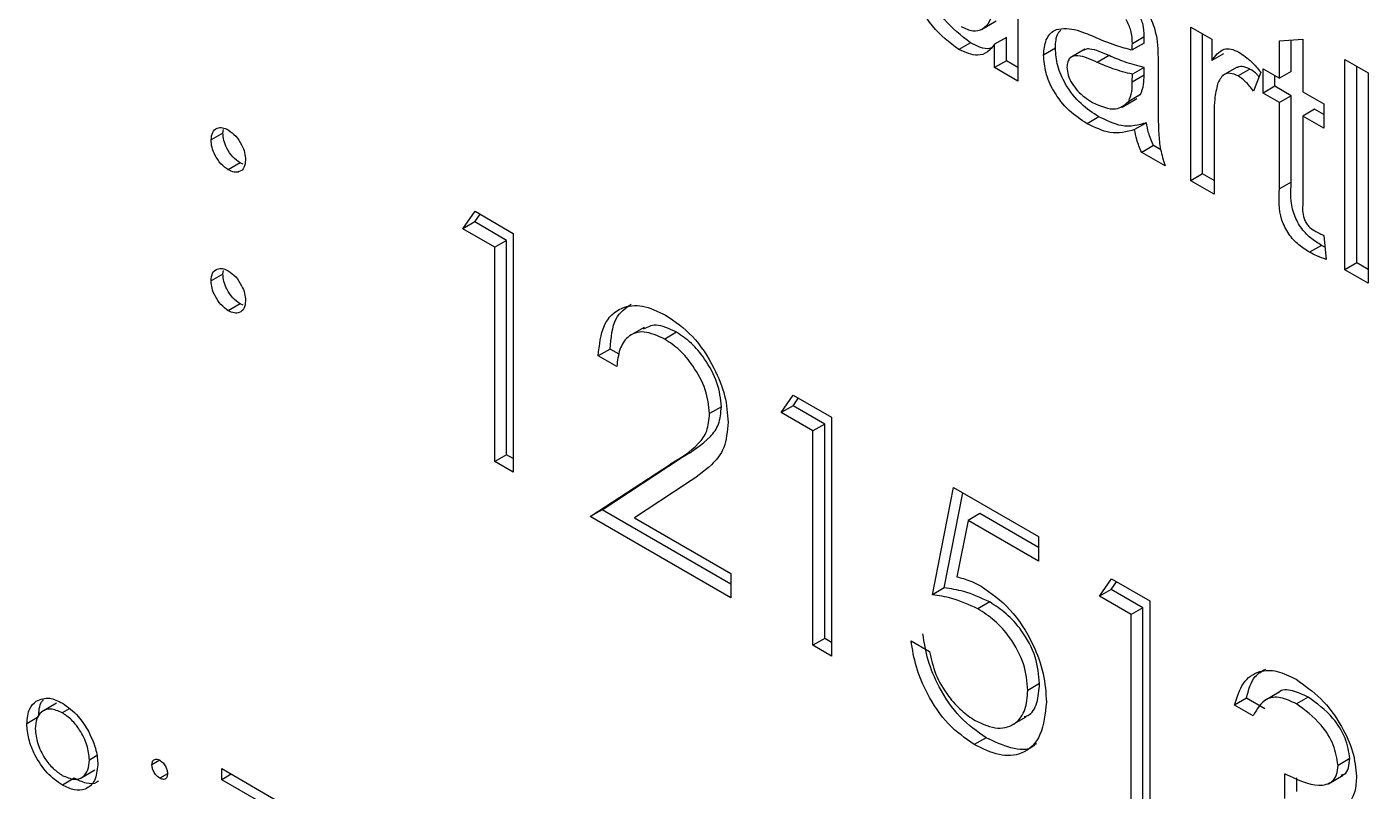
# Model space of a CAD drawing. Extents: x 75 to 2075, y 25 to 1460.
# Drawn here: x 1875.03 to 1896.43, y 1117.71 to 1129.9 of the extents above; entities that cross this region are included whole.
import ezdxf

# ---------------------------------------------------------------- set-up
doc = ezdxf.new("R2010")
doc.units = 0
doc.header["$LTSCALE"] = 5
doc.linetypes.add('SLD-KATı', pattern=[0])
doc.layers.get('0').update_dxf_attribs({"linetype": 'CONTINUOUS'})

msp = doc.modelspace()

# ---------------------------------------------------------------- linework, layer by layer
at = {"color": 7, "linetype": 'SLD-KATı'}
for p, q in [((1890.838, 1132.393), (1890.838, 1129.038)), ((1890.254, 1129.862), (1890.49, 1129.998)), ((1890.654, 1129.732), (1890.465, 1129.623)), ((1890.654, 1129.362), (1890.654, 1129.732)), ((1892.852, 1129.742), (1892.663, 1129.633)), ((1893.594, 1129.899), (1893.93, 1129.705)), ((1893.594, 1127.446), (1893.594, 1129.899)), ((1893.783, 1127.555), (1893.783, 1129.79)), ((1890.081, 1129.649), (1889.893, 1129.54)), ((1890.465, 1129.253), (1890.465, 1129.623)), ((1891.436, 1129.56), (1891.247, 1129.451)), ((1891.906, 1129.544), (1891.67, 1129.408)), ((1892.85, 1129.643), (1892.661, 1129.534)), ((1893.93, 1129.705), (1893.93, 1129.363)), ((1895.01, 1129.678), (1895.382, 1129.708)), ((1895.01, 1129.081), (1895.01, 1129.678)), ((1895.198, 1129.19), (1895.198, 1129.693)), ((1895.382, 1129.708), (1895.382, 1128.866)), ((1890.654, 1129.362), (1890.465, 1129.253)), ((1890.838, 1129.256), (1890.654, 1129.362)), ((1892.291, 1129.444), (1892.102, 1129.335)), ((1893.073, 1129.337), (1893.073, 1128.812)), ((1894.118, 1129.472), (1893.93, 1129.363)), ((1896.053, 1129.383), (1896.426, 1129.167)), ((1896.053, 1126.027), (1896.053, 1129.383)), ((1890.838, 1129.038), (1890.465, 1129.253)), ((1892.661, 1129.022), (1892.663, 1129.146)), ((1892.85, 1129.13), (1892.661, 1129.022)), ((1892.852, 1129.254), (1892.663, 1129.146)), ((1892.85, 1129.13), (1892.852, 1129.254)), ((1894.338, 1129.261), (1894.103, 1129.125)), ((1894.537, 1129.228), (1894.349, 1129.119)), ((1894.712, 1129.181), (1894.595, 1128.876)), ((1894.749, 1129.232), (1895.01, 1129.081)), ((1894.749, 1128.845), (1894.749, 1129.232)), ((1894.938, 1128.954), (1894.938, 1129.123)), ((1895.198, 1129.19), (1895.01, 1129.081)), ((1896.242, 1126.136), (1896.242, 1129.274)), ((1896.426, 1129.167), (1896.426, 1125.812)), ((1894.938, 1128.954), (1894.749, 1128.845)), ((1895.198, 1128.803), (1894.938, 1128.954)), ((1892.5, 1128.622), (1892.736, 1128.758)), ((1892.795, 1128.822), (1892.606, 1128.713)), ((1892.698, 1128.769), (1892.795, 1128.822)), ((1895.01, 1128.694), (1894.749, 1128.845)), ((1895.198, 1128.803), (1895.01, 1128.694)), ((1895.01, 1127.318), (1895.01, 1128.694)), ((1895.198, 1127.427), (1895.198, 1128.803)), ((1895.382, 1128.866), (1895.718, 1128.673)), ((1895.718, 1128.673), (1895.718, 1128.286)), ((1892.131, 1128.466), (1891.942, 1128.357)), ((1893.967, 1128.534), (1893.967, 1127.231)), ((1895.571, 1128.588), (1895.382, 1128.479)), ((1895.382, 1128.479), (1895.382, 1127.088)), ((1895.718, 1128.286), (1895.382, 1128.479)), ((1895.718, 1128.503), (1895.571, 1128.588)), ((1878.153, 1128.207), (1878.165, 1128.264)), ((1892.889, 1128.373), (1892.7, 1128.264)), ((1878.153, 1128.207), (1877.965, 1128.098)), ((1893.001, 1128.007), (1892.812, 1127.898)), ((1893.185, 1127.683), (1892.812, 1127.898)), ((1893.117, 1127.94), (1893.001, 1128.007)), ((1878.428, 1127.731), (1878.24, 1127.622)), ((1878.477, 1127.711), (1878.428, 1127.731)), ((1893.783, 1127.555), (1893.594, 1127.446)), ((1893.967, 1127.231), (1893.594, 1127.446)), ((1893.967, 1127.449), (1893.783, 1127.555)), ((1895.198, 1127.427), (1895.01, 1127.318)), ((1881.984, 1126.682), (1882.177, 1126.961)), ((1882.177, 1126.961), (1882.787, 1126.608)), ((1882.172, 1126.79), (1881.984, 1126.682)), ((1882.172, 1126.79), (1882.258, 1126.914)), ((1882.68, 1126.497), (1882.172, 1126.79)), ((1882.491, 1126.389), (1881.984, 1126.682)), ((1882.787, 1126.608), (1882.787, 1122.798)), ((1895.718, 1126.576), (1895.755, 1126.193)), ((1882.68, 1126.497), (1882.491, 1126.389)), ((1882.491, 1122.969), (1882.491, 1126.389)), ((1882.68, 1123.078), (1882.68, 1126.497)), ((1895.681, 1126.417), (1895.492, 1126.308)), ((1895.736, 1126.389), (1895.681, 1126.417)), ((1896.242, 1126.136), (1896.053, 1126.027)), ((1896.426, 1126.03), (1896.242, 1126.136)), ((1878.153, 1125.96), (1877.965, 1125.851)), ((1878.153, 1125.96), (1878.165, 1126.016)), ((1896.426, 1125.812), (1896.053, 1126.027)), ((1878.428, 1125.483), (1878.24, 1125.374)), ((1878.477, 1125.465), (1878.428, 1125.483)), ((1884.875, 1125.109), (1884.639, 1124.973)), ((1885.391, 1125.03), (1885.202, 1124.921)), ((1884.33, 1124.763), (1884.141, 1124.654)), ((1884.437, 1124.483), (1884.141, 1124.654)), ((1884.474, 1124.68), (1884.33, 1124.763)), ((1887.06, 1123.751), (1887.254, 1124.03)), ((1887.249, 1123.86), (1887.335, 1123.983)), ((1887.254, 1124.03), (1887.864, 1123.678)), ((1886.107, 1123.844), (1885.918, 1123.736)), ((1887.249, 1123.86), (1887.06, 1123.751)), ((1887.568, 1123.458), (1887.06, 1123.751)), ((1887.757, 1123.567), (1887.249, 1123.86)), ((1887.757, 1123.567), (1887.568, 1123.458)), ((1887.757, 1120.147), (1887.757, 1123.567)), ((1887.864, 1123.678), (1887.864, 1119.867)), ((1887.568, 1120.038), (1887.568, 1123.458)), ((1882.68, 1123.078), (1882.491, 1122.969)), ((1882.787, 1122.798), (1882.491, 1122.969)), ((1882.787, 1123.016), (1882.68, 1123.078)), ((1884.014, 1122.09), (1885.294, 1122.928)), ((1884.203, 1122.199), (1885.483, 1123.037)), ((1885.483, 1123.037), (1885.294, 1122.928)), ((1885.547, 1122.613), (1884.721, 1122.073)), ((1889.472, 1120.844), (1889.81, 1122.554)), ((1889.66, 1120.953), (1889.96, 1122.468)), ((1889.81, 1122.554), (1891.164, 1121.773)), ((1884.203, 1122.199), (1884.014, 1122.09)), ((1886.257, 1120.795), (1884.014, 1122.09)), ((1886.257, 1121.013), (1884.203, 1122.199)), ((1884.721, 1122.073), (1886.257, 1121.186)), ((1890.042, 1122.03), (1889.864, 1121.13)), ((1890.23, 1122.139), (1890.042, 1122.03)), ((1891.164, 1121.382), (1890.042, 1122.03)), ((1891.164, 1121.6), (1890.23, 1122.139)), ((1891.164, 1121.773), (1891.164, 1121.382)), ((1886.257, 1121.186), (1886.257, 1120.795)), ((1889.66, 1120.953), (1889.472, 1120.844)), ((1892.137, 1120.82), (1892.331, 1121.099)), ((1892.326, 1120.929), (1892.411, 1121.053)), ((1892.331, 1121.099), (1892.941, 1120.747)), ((1892.326, 1120.929), (1892.137, 1120.82)), ((1892.645, 1120.527), (1892.137, 1120.82)), ((1892.833, 1120.636), (1892.326, 1120.929)), ((1892.941, 1120.747), (1892.941, 1116.937)), ((1890.387, 1120.729), (1890.199, 1120.62)), ((1892.833, 1120.636), (1892.645, 1120.527)), ((1892.645, 1117.107), (1892.645, 1120.527)), ((1892.833, 1117.216), (1892.833, 1120.636)), ((1887.757, 1120.147), (1887.568, 1120.038)), ((1887.864, 1120.085), (1887.757, 1120.147)), ((1889.133, 1120.112), (1889.429, 1119.941)), ((1887.864, 1119.867), (1887.568, 1120.038)), ((1891.183, 1119.428), (1890.995, 1119.319)), ((1895.004, 1119.291), (1894.769, 1119.155)), ((1875.5, 1119.113), (1875.264, 1118.977)), ((1875.701, 1119.025), (1875.591, 1118.961)), ((1894.483, 1119.195), (1894.295, 1119.086)), ((1894.591, 1118.915), (1894.295, 1119.086)), ((1894.779, 1119.024), (1894.483, 1119.195)), ((1895.469, 1119.212), (1895.281, 1119.103)), ((1875.214, 1118.895), (1875.025, 1118.786)), ((1890.733, 1118.763), (1890.969, 1118.899)), ((1890.329, 1118.565), (1890.14, 1118.456)), ((1876.139, 1118.276), (1876.023, 1118.209)), ((1877.146, 1118.206), (1877.021, 1118.134)), ((1896.133, 1118.231), (1895.945, 1118.122)), ((1875.874, 1117.915), (1876.11, 1118.051)), ((1877.27, 1117.99), (1877.145, 1117.918)), ((1878.134, 1118.071), (1879.055, 1117.539)), ((1878.134, 1117.894), (1878.134, 1118.071)), ((1878.287, 1117.982), (1878.134, 1117.894)), ((1895.098, 1117.596), (1895.098, 1117.987)), ((1895.791, 1117.831), (1896.026, 1117.967)), ((1875.78, 1117.918), (1875.592, 1117.809)), ((1878.827, 1117.493), (1878.134, 1117.894)), ((1895.287, 1117.705), (1895.287, 1117.924))]:
    msp.add_line(p, q, dxfattribs=at)
for points, knots in [([(1889.893, 1129.54), (1889.747, 1129.652), (1889.453, 1129.877), (1889.078, 1130.572), (1889.037, 1131.034), (1889.012, 1131.316)], [0, 0, 0, 0, 0.279615, 0.559901, 1, 1, 1, 1]), ([(1890.081, 1129.649), (1889.935, 1129.761), (1889.642, 1129.986), (1889.266, 1130.681), (1889.226, 1131.142), (1889.201, 1131.425)], [0, 0, 0, 0, 0.279615, 0.559901, 1, 1, 1, 1]), ([(1892.247, 1130.719), (1892.441, 1130.595), (1892.711, 1130.423), (1892.99, 1130.005), (1893.033, 1129.812), (1893.055, 1129.715)], [0, 0, 0, 0, 0.559253, 0.779195, 1, 1, 1, 1]), ([(1889.931, 1129.906), (1889.994, 1129.877), (1890.122, 1129.819), (1890.281, 1129.86), (1890.445, 1130.029), (1890.457, 1130.274), (1890.465, 1130.445)], [0, 0, 0, 0, 0.186719, 0.373542, 0.560525, 1, 1, 1, 1]), ([(1892.663, 1129.633), (1892.662, 1129.702), (1892.659, 1129.826), (1892.595, 1129.959), (1892.567, 1130.018)], [0, 0, 0, 0, 0.561903, 1, 1, 1, 1]), ([(1892.852, 1129.742), (1892.85, 1129.811), (1892.848, 1129.935), (1892.784, 1130.068), (1892.756, 1130.127)], [0, 0, 0, 0, 0.561903, 1, 1, 1, 1]), ([(1891.247, 1129.451), (1891.255, 1129.537), (1891.272, 1129.709), (1891.435, 1129.896), (1891.625, 1129.875), (1891.741, 1129.862)], [0, 0, 0, 0, 0.280458, 0.560983, 1, 1, 1, 1]), ([(1891.436, 1129.56), (1891.439, 1129.652), (1891.444, 1129.773), (1891.505, 1129.834), (1891.52, 1129.849)], [0, 0, 0, 0, 0.759315, 1, 1, 1, 1]), ([(1891.741, 1129.862), (1891.798, 1129.844), (1891.899, 1129.811), (1892.002, 1129.767), (1892.047, 1129.747)], [0, 0, 0, 0, 0.559918, 1, 1, 1, 1]), ([(1892.047, 1129.747), (1892.163, 1129.697), (1892.371, 1129.607), (1892.573, 1129.556), (1892.661, 1129.534)], [0, 0, 0, 0, 0.560185, 1, 1, 1, 1]), ([(1892.85, 1129.643), (1892.85, 1129.661), (1892.851, 1129.694), (1892.851, 1129.727), (1892.852, 1129.742)], [0, 0, 0, 0, 0.5600235, 1, 1, 1, 1]), ([(1890.465, 1129.623), (1890.43, 1129.578), (1890.36, 1129.489), (1890.17, 1129.419), (1889.998, 1129.494), (1889.893, 1129.54)], [0, 0, 0, 0, 0.2811161, 0.561725, 1, 1, 1, 1]), ([(1890.413, 1129.568), (1890.403, 1129.564), (1890.313, 1129.53), (1890.191, 1129.593), (1890.081, 1129.649)], [0, 0, 0, 0, 0.109546, 1, 1, 1, 1]), ([(1892.131, 1128.466), (1892.034, 1128.529), (1891.84, 1128.653), (1891.599, 1128.955), (1891.456, 1129.284), (1891.443, 1129.468), (1891.436, 1129.56)], [0, 0, 0, 0, 0.280815, 0.55969, 0.779696, 1, 1, 1, 1]), ([(1892.291, 1129.444), (1892.186, 1129.491), (1892.054, 1129.549), (1891.921, 1129.551), (1891.894, 1129.533), (1891.885, 1129.526)], [0, 0, 0, 0, 0.7248355, 0.9060104, 1, 1, 1, 1]), ([(1892.661, 1129.534), (1892.662, 1129.552), (1892.662, 1129.585), (1892.663, 1129.618), (1892.663, 1129.633)], [0, 0, 0, 0, 0.5600235, 1, 1, 1, 1]), ([(1893.055, 1129.715), (1893.061, 1129.643), (1893.073, 1129.514), (1893.073, 1129.391), (1893.073, 1129.337)], [0, 0, 0, 0, 0.559817, 1, 1, 1, 1]), ([(1893.93, 1129.363), (1893.985, 1129.44), (1894.063, 1129.548), (1894.236, 1129.558), (1894.321, 1129.518), (1894.363, 1129.498)], [0, 0, 0, 0, 0.559599, 0.779772, 1, 1, 1, 1]), ([(1891.942, 1128.357), (1891.845, 1128.42), (1891.651, 1128.544), (1891.41, 1128.847), (1891.267, 1129.175), (1891.254, 1129.359), (1891.247, 1129.451)], [0, 0, 0, 0, 0.280815, 0.55969, 0.779696, 1, 1, 1, 1]), ([(1892.102, 1129.335), (1891.996, 1129.384), (1891.864, 1129.444), (1891.723, 1129.439), (1891.666, 1129.407), (1891.627, 1129.347), (1891.622, 1129.289), (1891.62, 1129.26)], [0, 0, 0, 0, 0.50028, 0.625326, 0.750269, 0.875147, 1, 1, 1, 1]), ([(1892.663, 1129.146), (1892.56, 1129.172), (1892.376, 1129.218), (1892.186, 1129.3), (1892.102, 1129.335)], [0, 0, 0, 0, 0.5597597, 1, 1, 1, 1]), ([(1892.852, 1129.254), (1892.748, 1129.281), (1892.564, 1129.327), (1892.375, 1129.409), (1892.291, 1129.444)], [0, 0, 0, 0, 0.5597597, 1, 1, 1, 1]), ([(1894.363, 1129.498), (1894.432, 1129.45), (1894.555, 1129.366), (1894.664, 1129.238), (1894.712, 1129.181)], [0, 0, 0, 0, 0.559546, 1, 1, 1, 1]), ([(1891.62, 1129.26), (1891.624, 1129.218), (1891.632, 1129.133), (1891.698, 1128.996), (1891.826, 1128.826), (1891.944, 1128.749), (1892.027, 1128.695)], [0, 0, 0, 0, 0.1865647, 0.3734672, 0.5606134, 1, 1, 1, 1]), ([(1892.795, 1128.822), (1892.814, 1128.873), (1892.848, 1128.963), (1892.849, 1129.079), (1892.85, 1129.13)], [0, 0, 0, 0, 0.558995, 1, 1, 1, 1]), ([(1894.349, 1129.119), (1894.306, 1129.137), (1894.222, 1129.174), (1894.094, 1129.14), (1894.051, 1129.048), (1894.024, 1128.992)], [0, 0, 0, 0, 0.280305, 0.560911, 1, 1, 1, 1]), ([(1894.537, 1129.228), (1894.494, 1129.247), (1894.41, 1129.285), (1894.347, 1129.259), (1894.315, 1129.246)], [0, 0, 0, 0, 0.5128873, 1, 1, 1, 1]), ([(1894.595, 1128.876), (1894.553, 1128.931), (1894.477, 1129.031), (1894.388, 1129.092), (1894.349, 1129.119)], [0, 0, 0, 0, 0.560116, 1, 1, 1, 1]), ([(1894.682, 1129.104), (1894.673, 1129.116), (1894.629, 1129.171), (1894.577, 1129.203), (1894.537, 1129.228)], [0, 0, 0, 0, 0.225638, 1, 1, 1, 1]), ([(1892.606, 1128.713), (1892.625, 1128.764), (1892.66, 1128.854), (1892.661, 1128.97), (1892.661, 1129.022)], [0, 0, 0, 0, 0.558995, 1, 1, 1, 1]), ([(1894.024, 1128.992), (1894.006, 1128.913), (1893.972, 1128.77), (1893.968, 1128.606), (1893.967, 1128.534)], [0, 0, 0, 0, 0.559888, 1, 1, 1, 1]), ([(1892.027, 1128.695), (1892.158, 1128.638), (1892.393, 1128.536), (1892.541, 1128.659), (1892.606, 1128.713)], [0, 0, 0, 0, 0.559758, 1, 1, 1, 1]), ([(1893.073, 1128.812), (1893.073, 1128.689), (1893.074, 1128.487), (1893.082, 1128.202), (1893.105, 1127.949), (1893.158, 1127.772), (1893.185, 1127.683)], [0, 0, 0, 0, 0.340206, 0.560339, 0.780175, 1, 1, 1, 1]), ([(1892.889, 1128.373), (1892.762, 1128.337), (1892.535, 1128.272), (1892.254, 1128.407), (1892.131, 1128.466)], [0, 0, 0, 0, 0.559971, 1, 1, 1, 1]), ([(1877.965, 1128.098), (1877.97, 1128.142), (1877.98, 1128.229), (1878.054, 1128.29), (1878.144, 1128.302), (1878.208, 1128.272), (1878.24, 1128.257)], [0, 0, 0, 0, 0.279585, 0.559454, 0.779697, 1, 1, 1, 1]), ([(1878.24, 1128.257), (1878.28, 1128.228), (1878.362, 1128.17), (1878.451, 1128.032), (1878.507, 1127.896), (1878.512, 1127.819), (1878.515, 1127.781)], [0, 0, 0, 0, 0.279602, 0.559212, 0.779475, 1, 1, 1, 1]), ([(1892.7, 1128.264), (1892.573, 1128.228), (1892.346, 1128.164), (1892.066, 1128.298), (1891.942, 1128.357)], [0, 0, 0, 0, 0.559971, 1, 1, 1, 1]), ([(1892.812, 1127.898), (1892.782, 1127.967), (1892.73, 1128.091), (1892.709, 1128.211), (1892.7, 1128.264)], [0, 0, 0, 0, 0.559697, 1, 1, 1, 1]), ([(1893.001, 1128.007), (1892.971, 1128.076), (1892.918, 1128.2), (1892.898, 1128.32), (1892.889, 1128.373)], [0, 0, 0, 0, 0.559697, 1, 1, 1, 1]), ([(1878.24, 1127.622), (1878.199, 1127.651), (1878.118, 1127.708), (1878.028, 1127.847), (1877.973, 1127.983), (1877.967, 1128.06), (1877.965, 1128.098)], [0, 0, 0, 0, 0.279647, 0.559299, 0.779615, 1, 1, 1, 1]), ([(1878.428, 1127.731), (1878.388, 1127.759), (1878.306, 1127.817), (1878.217, 1127.956), (1878.162, 1128.092), (1878.156, 1128.168), (1878.153, 1128.207)], [0, 0, 0, 0, 0.279647, 0.559299, 0.779615, 1, 1, 1, 1]), ([(1878.515, 1127.781), (1878.51, 1127.736), (1878.501, 1127.647), (1878.425, 1127.588), (1878.335, 1127.576), (1878.272, 1127.606), (1878.24, 1127.622)], [0, 0, 0, 0, 0.2795175, 0.5593264, 0.7795441, 1, 1, 1, 1]), ([(1895.681, 1126.417), (1895.622, 1126.453), (1895.506, 1126.525), (1895.338, 1126.7), (1895.177, 1127.039), (1895.19, 1127.267), (1895.198, 1127.427)], [0, 0, 0, 0, 0.187433, 0.373821, 0.559462, 1, 1, 1, 1]), ([(1895.492, 1126.308), (1895.434, 1126.344), (1895.317, 1126.416), (1895.149, 1126.591), (1894.988, 1126.93), (1895.001, 1127.158), (1895.01, 1127.318)], [0, 0, 0, 0, 0.187433, 0.373821, 0.559462, 1, 1, 1, 1]), ([(1895.382, 1127.088), (1895.378, 1127.01), (1895.372, 1126.912), (1895.43, 1126.781), (1895.486, 1126.703), (1895.537, 1126.671), (1895.572, 1126.649)], [0, 0, 0, 0, 0.499596, 0.625239, 0.750354, 1, 1, 1, 1]), ([(1895.572, 1126.649), (1895.599, 1126.634), (1895.648, 1126.608), (1895.696, 1126.585), (1895.718, 1126.576)], [0, 0, 0, 0, 0.559965, 1, 1, 1, 1]), ([(1895.755, 1126.193), (1895.706, 1126.21), (1895.62, 1126.24), (1895.531, 1126.287), (1895.492, 1126.308)], [0, 0, 0, 0, 0.5600783, 1, 1, 1, 1]), ([(1877.965, 1125.851), (1877.969, 1125.895), (1877.979, 1125.983), (1878.054, 1126.044), (1878.144, 1126.055), (1878.208, 1126.025), (1878.24, 1126.01)], [0, 0, 0, 0, 0.2795762, 0.5592837, 0.7795524, 1, 1, 1, 1]), ([(1878.428, 1125.483), (1878.388, 1125.512), (1878.307, 1125.571), (1878.217, 1125.709), (1878.162, 1125.844), (1878.156, 1125.921), (1878.153, 1125.96)], [0, 0, 0, 0, 0.279581, 0.559143, 0.779575, 1, 1, 1, 1]), ([(1878.24, 1126.01), (1878.28, 1125.981), (1878.362, 1125.923), (1878.451, 1125.784), (1878.507, 1125.648), (1878.512, 1125.572), (1878.515, 1125.533)], [0, 0, 0, 0, 0.2796016, 0.559212, 0.7794752, 1, 1, 1, 1]), ([(1878.24, 1125.374), (1878.199, 1125.404), (1878.118, 1125.462), (1878.029, 1125.6), (1877.974, 1125.735), (1877.968, 1125.812), (1877.965, 1125.851)], [0, 0, 0, 0, 0.279581, 0.559143, 0.779575, 1, 1, 1, 1]), ([(1878.515, 1125.533), (1878.51, 1125.489), (1878.5, 1125.401), (1878.425, 1125.341), (1878.335, 1125.329), (1878.271, 1125.359), (1878.24, 1125.374)], [0, 0, 0, 0, 0.279469, 0.559358, 0.779674, 1, 1, 1, 1]), ([(1884.141, 1124.654), (1884.16, 1124.829), (1884.199, 1125.177), (1884.48, 1125.437), (1884.839, 1125.485), (1885.091, 1125.364), (1885.217, 1125.303)], [0, 0, 0, 0, 0.280029, 0.559515, 0.779668, 1, 1, 1, 1]), ([(1884.33, 1124.763), (1884.346, 1124.942), (1884.376, 1125.272), (1884.575, 1125.415), (1884.667, 1125.48)], [0, 0, 0, 0, 0.54369, 1, 1, 1, 1]), ([(1885.217, 1125.303), (1885.365, 1125.203), (1885.659, 1125.001), (1885.985, 1124.502), (1886.183, 1124.012), (1886.204, 1123.734), (1886.214, 1123.595)], [0, 0, 0, 0, 0.2798903, 0.5592237, 0.7795824, 1, 1, 1, 1]), ([(1885.202, 1124.921), (1885.089, 1124.973), (1884.864, 1125.077), (1884.61, 1124.986), (1884.472, 1124.767), (1884.449, 1124.578), (1884.437, 1124.483)], [0, 0, 0, 0, 0.279699, 0.558847, 0.779176, 1, 1, 1, 1]), ([(1885.391, 1125.03), (1885.276, 1125.087), (1885.072, 1125.186), (1884.924, 1125.111), (1884.86, 1125.078)], [0, 0, 0, 0, 0.56442, 1, 1, 1, 1]), ([(1886.107, 1123.844), (1886.093, 1123.97), (1886.065, 1124.222), (1885.864, 1124.588), (1885.632, 1124.87), (1885.471, 1124.977), (1885.391, 1125.03)], [0, 0, 0, 0, 0.279126, 0.558978, 0.77935, 1, 1, 1, 1]), ([(1885.918, 1123.736), (1885.904, 1123.861), (1885.876, 1124.113), (1885.675, 1124.479), (1885.443, 1124.761), (1885.283, 1124.868), (1885.202, 1124.921)], [0, 0, 0, 0, 0.279126, 0.558978, 0.77935, 1, 1, 1, 1]), ([(1885.294, 1122.928), (1885.452, 1123.025), (1885.673, 1123.159), (1885.891, 1123.44), (1885.909, 1123.637), (1885.918, 1123.736)], [0, 0, 0, 0, 0.560717, 0.780532, 1, 1, 1, 1]), ([(1885.483, 1123.037), (1885.641, 1123.134), (1885.861, 1123.268), (1886.08, 1123.549), (1886.098, 1123.746), (1886.107, 1123.844)], [0, 0, 0, 0, 0.560717, 0.780532, 1, 1, 1, 1]), ([(1886.214, 1123.595), (1886.201, 1123.452), (1886.174, 1123.165), (1885.91, 1122.86), (1885.685, 1122.707), (1885.547, 1122.613)], [0, 0, 0, 0, 0.279288, 0.559154, 1, 1, 1, 1]), ([(1890.387, 1120.729), (1890.248, 1120.793), (1889.998, 1120.907), (1889.764, 1120.939), (1889.66, 1120.953)], [0, 0, 0, 0, 0.559416, 1, 1, 1, 1]), ([(1889.864, 1121.13), (1889.935, 1121.112), (1890.063, 1121.079), (1890.194, 1121.01), (1890.252, 1120.98)], [0, 0, 0, 0, 0.560064, 1, 1, 1, 1]), ([(1890.252, 1120.98), (1890.41, 1120.87), (1890.726, 1120.649), (1891.073, 1120.106), (1891.266, 1119.577), (1891.283, 1119.282), (1891.291, 1119.134)], [0, 0, 0, 0, 0.279688, 0.559025, 0.779292, 1, 1, 1, 1]), ([(1890.199, 1120.62), (1890.059, 1120.684), (1889.809, 1120.798), (1889.575, 1120.83), (1889.472, 1120.844)], [0, 0, 0, 0, 0.559416, 1, 1, 1, 1]), ([(1890.995, 1119.319), (1890.983, 1119.458), (1890.958, 1119.736), (1890.736, 1120.15), (1890.467, 1120.447), (1890.288, 1120.562), (1890.199, 1120.62)], [0, 0, 0, 0, 0.279539, 0.558617, 0.779047, 1, 1, 1, 1]), ([(1891.183, 1119.428), (1891.171, 1119.567), (1891.147, 1119.845), (1890.924, 1120.259), (1890.655, 1120.556), (1890.477, 1120.671), (1890.387, 1120.729)], [0, 0, 0, 0, 0.279539, 0.558617, 0.779047, 1, 1, 1, 1]), ([(1890.14, 1118.456), (1889.999, 1118.554), (1889.716, 1118.751), (1889.396, 1119.227), (1889.198, 1119.697), (1889.155, 1119.973), (1889.133, 1120.112)], [0, 0, 0, 0, 0.279625, 0.559019, 0.77938, 1, 1, 1, 1]), ([(1890.329, 1118.565), (1890.187, 1118.663), (1889.904, 1118.86), (1889.585, 1119.336), (1889.387, 1119.806), (1889.344, 1120.082), (1889.322, 1120.22)], [0, 0, 0, 0, 0.279625, 0.559019, 0.77938, 1, 1, 1, 1]), ([(1889.429, 1119.941), (1889.455, 1119.818), (1889.506, 1119.574), (1889.708, 1119.24), (1889.932, 1118.989), (1890.082, 1118.887), (1890.157, 1118.837)], [0, 0, 0, 0, 0.28005, 0.559166, 0.779583, 1, 1, 1, 1]), ([(1894.295, 1119.086), (1894.333, 1119.211), (1894.409, 1119.46), (1894.661, 1119.638), (1894.966, 1119.648), (1895.173, 1119.547), (1895.277, 1119.496)], [0, 0, 0, 0, 0.280288, 0.55968, 0.779747, 1, 1, 1, 1]), ([(1894.483, 1119.195), (1894.518, 1119.325), (1894.574, 1119.539), (1894.73, 1119.626), (1894.791, 1119.66)], [0, 0, 0, 0, 0.609349, 1, 1, 1, 1]), ([(1895.277, 1119.496), (1895.41, 1119.402), (1895.678, 1119.215), (1895.997, 1118.786), (1896.2, 1118.336), (1896.227, 1118.079), (1896.241, 1117.95)], [0, 0, 0, 0, 0.280085, 0.559868, 0.780099, 1, 1, 1, 1]), ([(1890.157, 1118.837), (1890.281, 1118.782), (1890.528, 1118.673), (1890.804, 1118.774), (1890.971, 1118.996), (1890.987, 1119.212), (1890.995, 1119.319)], [0, 0, 0, 0, 0.279617, 0.559357, 0.779559, 1, 1, 1, 1]), ([(1890.938, 1118.901), (1890.957, 1118.906), (1891.055, 1118.931), (1891.156, 1119.113), (1891.174, 1119.323), (1891.183, 1119.428)], [0, 0, 0, 0, 0.110162, 0.55484, 1, 1, 1, 1]), ([(1895.469, 1119.212), (1895.385, 1119.251), (1895.218, 1119.328), (1895.039, 1119.339), (1894.989, 1119.277), (1894.985, 1119.271)], [0, 0, 0, 0, 0.479358, 0.957166, 1, 1, 1, 1]), ([(1875.025, 1118.786), (1875.033, 1118.875), (1875.047, 1119.033), (1875.136, 1119.113), (1875.175, 1119.148)], [0, 0, 0, 0, 0.559285, 1, 1, 1, 1]), ([(1875.591, 1118.961), (1875.527, 1118.989), (1875.399, 1119.045), (1875.259, 1118.988), (1875.173, 1118.874), (1875.164, 1118.763), (1875.16, 1118.708)], [0, 0, 0, 0, 0.279484, 0.559256, 0.779547, 1, 1, 1, 1]), ([(1875.175, 1119.148), (1875.243, 1119.176), (1875.364, 1119.228), (1875.522, 1119.15), (1875.592, 1119.116)], [0, 0, 0, 0, 0.55888, 1, 1, 1, 1]), ([(1875.214, 1118.895), (1875.218, 1118.987), (1875.224, 1119.101), (1875.281, 1119.161), (1875.292, 1119.173)], [0, 0, 0, 0, 0.806438, 1, 1, 1, 1]), ([(1875.592, 1119.116), (1875.681, 1119.054), (1875.839, 1118.943), (1875.956, 1118.752), (1876.007, 1118.668)], [0, 0, 0, 0, 0.559182, 1, 1, 1, 1]), ([(1891.291, 1119.134), (1891.272, 1118.947), (1891.233, 1118.575), (1890.937, 1118.286), (1890.544, 1118.258), (1890.275, 1118.39), (1890.14, 1118.456)], [0, 0, 0, 0, 0.2798641, 0.559271, 0.7794235, 1, 1, 1, 1]), ([(1895.281, 1119.103), (1895.195, 1119.145), (1895.024, 1119.228), (1894.751, 1119.195), (1894.651, 1119.021), (1894.591, 1118.915)], [0, 0, 0, 0, 0.280636, 0.560364, 1, 1, 1, 1]), ([(1895.945, 1118.122), (1895.928, 1118.232), (1895.894, 1118.451), (1895.642, 1118.844), (1895.418, 1119.005), (1895.281, 1119.103)], [0, 0, 0, 0, 0.278859, 0.560074, 1, 1, 1, 1]), ([(1896.133, 1118.231), (1896.116, 1118.34), (1896.083, 1118.56), (1895.83, 1118.953), (1895.606, 1119.114), (1895.469, 1119.212)], [0, 0, 0, 0, 0.278859, 0.560074, 1, 1, 1, 1]), ([(1876.023, 1118.209), (1876.016, 1118.287), (1876.001, 1118.444), (1875.883, 1118.674), (1875.742, 1118.859), (1875.641, 1118.927), (1875.591, 1118.961)], [0, 0, 0, 0, 0.279586, 0.559398, 0.779653, 1, 1, 1, 1]), ([(1875.592, 1117.809), (1875.508, 1117.867), (1875.34, 1117.983), (1875.156, 1118.269), (1875.043, 1118.549), (1875.031, 1118.707), (1875.025, 1118.786)], [0, 0, 0, 0, 0.279776, 0.559179, 0.779592, 1, 1, 1, 1]), ([(1875.16, 1118.708), (1875.168, 1118.63), (1875.183, 1118.475), (1875.298, 1118.243), (1875.442, 1118.066), (1875.541, 1117.998), (1875.591, 1117.964)], [0, 0, 0, 0, 0.279618, 0.559167, 0.779512, 1, 1, 1, 1]), ([(1876.007, 1118.668), (1876.056, 1118.565), (1876.142, 1118.381), (1876.153, 1118.209), (1876.157, 1118.133)], [0, 0, 0, 0, 0.559216, 1, 1, 1, 1]), ([(1891.129, 1118.477), (1891.113, 1118.458), (1891.02, 1118.355), (1890.725, 1118.378), (1890.461, 1118.502), (1890.329, 1118.565)], [0, 0, 0, 0, 0.099594, 0.549364, 1, 1, 1, 1]), ([(1875.591, 1117.964), (1875.655, 1117.936), (1875.781, 1117.88), (1875.925, 1117.929), (1876.008, 1118.045), (1876.018, 1118.155), (1876.023, 1118.209)], [0, 0, 0, 0, 0.279745, 0.559113, 0.779606, 1, 1, 1, 1]), ([(1877.021, 1118.134), (1877.023, 1118.154), (1877.028, 1118.194), (1877.061, 1118.221), (1877.102, 1118.226), (1877.131, 1118.213), (1877.145, 1118.206)], [0, 0, 0, 0, 0.2795852, 0.5594544, 0.7796968, 1, 1, 1, 1]), ([(1877.145, 1118.206), (1877.164, 1118.193), (1877.201, 1118.167), (1877.241, 1118.104), (1877.267, 1118.042), (1877.269, 1118.007), (1877.27, 1117.99)], [0, 0, 0, 0, 0.279602, 0.559212, 0.779475, 1, 1, 1, 1]), ([(1895.995, 1117.969), (1896.012, 1117.973), (1896.068, 1117.984), (1896.118, 1118.081), (1896.128, 1118.181), (1896.133, 1118.231)], [0, 0, 0, 0, 0.182268, 0.59125, 1, 1, 1, 1]), ([(1876.157, 1118.133), (1876.147, 1118.043), (1876.126, 1117.862), (1875.976, 1117.734), (1875.789, 1117.713), (1875.657, 1117.777), (1875.592, 1117.809)], [0, 0, 0, 0, 0.279521, 0.559381, 0.779507, 1, 1, 1, 1]), ([(1877.145, 1117.918), (1877.127, 1117.931), (1877.09, 1117.957), (1877.05, 1118.02), (1877.025, 1118.082), (1877.022, 1118.117), (1877.021, 1118.134)], [0, 0, 0, 0, 0.279647, 0.559299, 0.779615, 1, 1, 1, 1]), ([(1877.27, 1117.99), (1877.268, 1117.97), (1877.264, 1117.93), (1877.23, 1117.903), (1877.189, 1117.897), (1877.16, 1117.911), (1877.145, 1117.918)], [0, 0, 0, 0, 0.279517, 0.559326, 0.779544, 1, 1, 1, 1]), ([(1895.098, 1117.987), (1895.285, 1117.899), (1895.564, 1117.768), (1895.838, 1117.834), (1895.931, 1117.969), (1895.94, 1118.071), (1895.945, 1118.122)], [0, 0, 0, 0, 0.4994185, 0.749016, 0.8745437, 1, 1, 1, 1]), ([(1876.169, 1117.878), (1876.16, 1117.87), (1876.114, 1117.822), (1875.974, 1117.827), (1875.845, 1117.887), (1875.78, 1117.918)], [0, 0, 0, 0, 0.100871, 0.55006, 1, 1, 1, 1]), ([(1896.241, 1117.95), (1896.235, 1117.865), (1896.225, 1117.695), (1896.106, 1117.471), (1895.95, 1117.42), (1895.855, 1117.388)], [0, 0, 0, 0, 0.280508, 0.560792, 1, 1, 1, 1])]:
    msp.add_open_spline(points, degree=3, knots=knots, dxfattribs=at)

doc.saveas('drawing.dxf')
